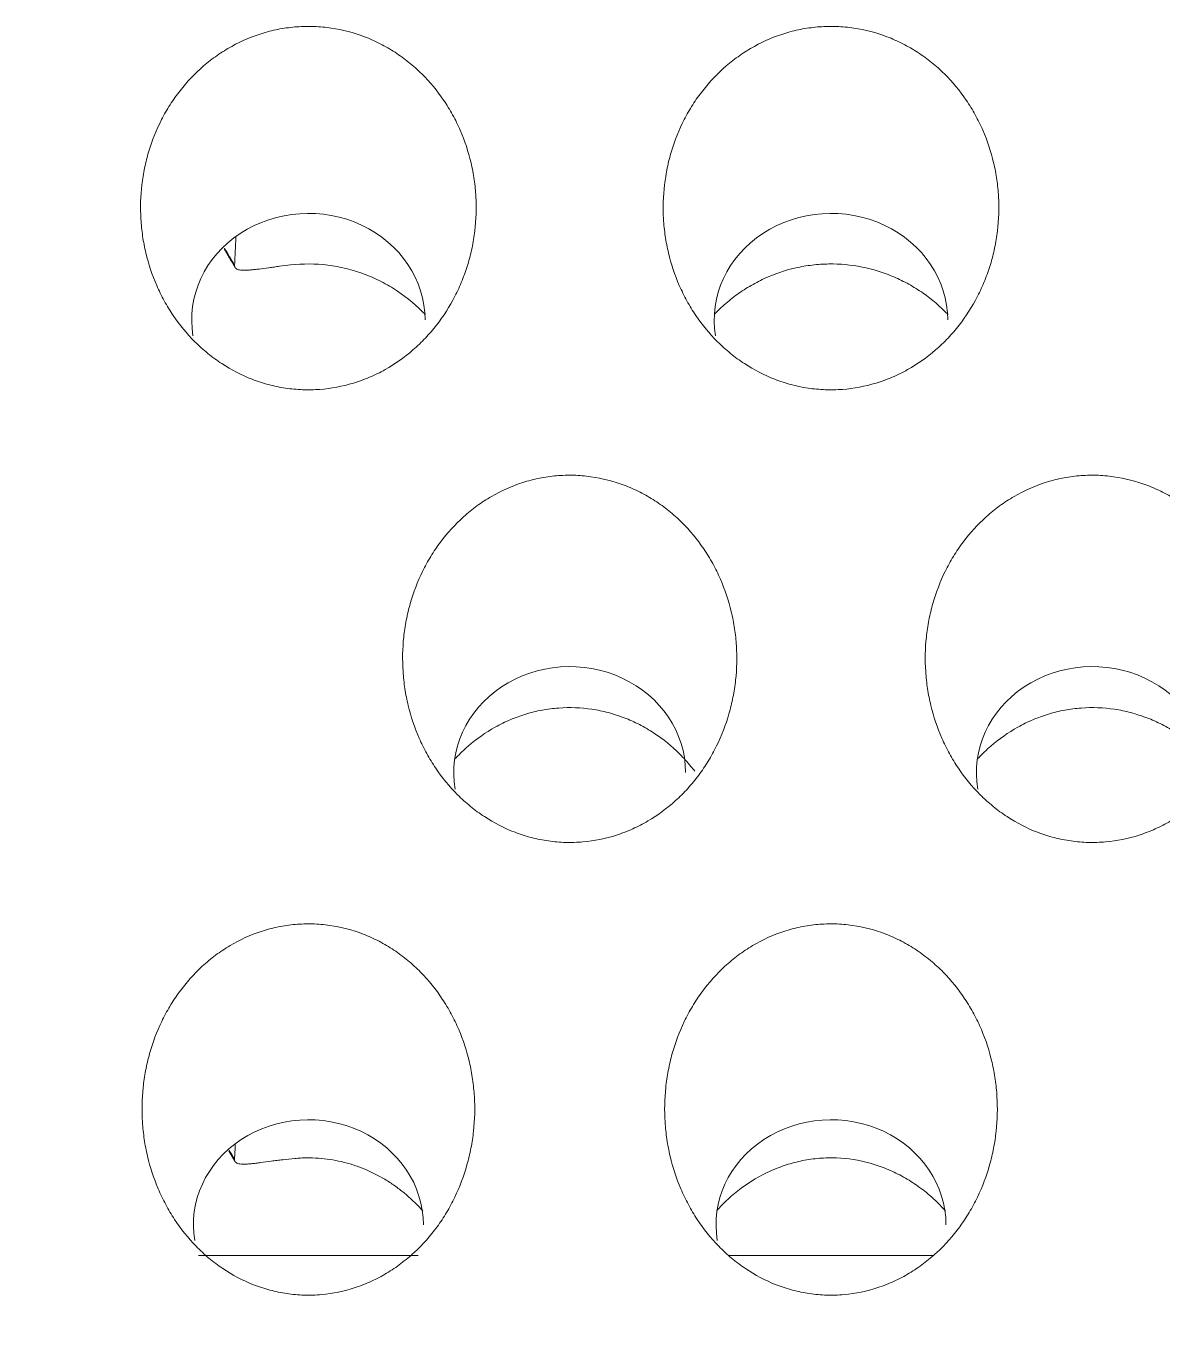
# Model space of a CAD drawing. Header units: inches. Extents: x 3778 to 56227, y -16914 to 35091.
# Drawn here: x 42134.21 to 42140.71, y -12677.05 to -12669.53 of the extents above; entities that cross this region are included whole.
import ezdxf

# ---------------------------------------------------------------- set-up
doc = ezdxf.new("R2010")
doc.units = ezdxf.units.IN
doc.header["$LTSCALE"] = 100
doc.header["$MEASUREMENT"] = 0
doc.layers.add('2-con', color=2, linetype='Continuous')
doc.layers.add('mark-B', color=2, linetype='Continuous', lineweight=20)

# ---------------------------------------------------------------- blocks, each defined once
blk = doc.blocks.new('무풍1WAY 대형')
at = {"layer": 'mark-B'}
for p, q in [((544.6562, -402.387), (545.8226, -402.387)), ((547.5989, -402.387), (548.856, -402.387))]:
    blk.add_line(p, q, dxfattribs=at)
for centre, major_axis, end_param in [((545.2399, -402.5625), (-0.6573, 0), 3.292682), ((548.2274, -402.5625), (-0.6573, 0), 3.292682), ((543.7461, -405.1498), (-0.6622, 0), 3.301521), ((546.7337, -405.1498), (-0.6622, 0), 3.301521), ((545.2399, -407.7372), (-0.6672, 0), 3.290718), ((548.2274, -407.7372), (-0.6672, 0), 3.290718)]:
    blk.add_ellipse(centre, major_axis=major_axis, ratio=0.913545, start_param=0, end_param=end_param, dxfattribs=at)
for points, knots in [([(539.5706, -381.7462), (539.9375, -381.7462), (540.3025, -381.7571), (541.0289, -381.7998), (541.7517, -381.8635), (542.8252, -382.0215), (543.8881, -382.2419), (544.5894, -382.4313), (545.1126, -382.5893), (545.2865, -382.6446), (545.5468, -382.7317), (545.6334, -382.7615), (545.8063, -382.8222), (546.2369, -382.9771), (546.6592, -383.147), (547.3246, -383.4373), (547.9797, -383.7463), (548.9319, -384.2643), (549.5469, -384.6455), (550.152, -385.0444), (550.4496, -385.2528), (550.8155, -385.5242), (550.8883, -385.5791), (551.0335, -385.6898), (551.1058, -385.7458), (551.3214, -385.9151), (551.4632, -386.0297), (551.8835, -386.3785), (552.4293, -386.8571), (552.9476, -387.3613), (553.7051, -388.1363), (554.1834, -388.6778), (554.8629, -389.5255), (555.083, -389.814), (555.3502, -390.182), (555.4032, -390.2559), (555.5086, -390.4046), (555.5608, -390.4792), (555.716, -390.7038), (555.8175, -390.8544), (556.3158, -391.6123), (556.6845, -392.2334), (557.3659, -393.5032), (557.6786, -394.1519), (558.1064, -395.1454), (558.2421, -395.4799), (558.4354, -395.9868), (558.4981, -396.1566), (558.62, -396.4979), (558.6793, -396.6695), (558.9669, -397.531), (559.1664, -398.225), (559.5075, -399.6221), (559.6491, -400.3251), (559.876, -401.74), (559.9613, -402.4518), (560.0756, -403.8843), (560.1046, -404.6049), (560.1046, -405.33)], [0, 0, 0, 0, 0.03125, 0.03125, 0.0625, 0.09375, 0.125, 0.15625, 0.15625, 0.171875, 0.171875, 0.179688, 0.179688, 0.1875, 0.21875, 0.21875, 0.25, 0.28125, 0.3125, 0.3125, 0.34375, 0.34375, 0.351563, 0.351563, 0.359375, 0.359375, 0.375, 0.375, 0.40625, 0.4375, 0.4375, 0.5, 0.5, 0.53125, 0.53125, 0.539062, 0.539062, 0.546875, 0.546875, 0.5625, 0.5625, 0.625, 0.625, 0.6875, 0.6875, 0.71875, 0.71875, 0.734375, 0.734375, 0.75, 0.75, 0.8125, 0.8125, 0.875, 0.875, 0.9375, 0.9375, 1, 1, 1, 1]), ([(559.8476, -405.3255), (559.8476, -405.3228), (559.8476, -405.3199), (559.8476, -405.3143), (559.8477, -405.3059), (559.8477, -405.2862), (559.8478, -405.2468), (559.8478, -405.1682), (559.8473, -405.011), (559.844, -404.6969), (559.828, -404.0701), (559.7985, -403.5353), (559.7186, -402.4687), (559.6375, -401.7619), (559.4197, -400.3565), (559.283, -399.658), (558.9521, -398.2697), (558.758, -397.5799), (558.4773, -396.7233), (558.4195, -396.5528), (558.3003, -396.2135), (558.1164, -395.707), (557.9171, -395.2079), (557.4979, -394.2199), (557.191, -393.5746), (556.5212, -392.3111), (556.1583, -391.693), (555.6673, -390.9385), (555.5672, -390.7886), (555.4143, -390.565), (555.3628, -390.4907), (555.2589, -390.3427), (554.9973, -389.9745), (554.7259, -389.6155), (554.0553, -388.7714), (553.5827, -388.2322), (552.8339, -387.4603), (552.3214, -386.958), (551.7812, -386.4813), (551.3653, -386.1338), (551.2248, -386.0196), (551.0113, -385.851), (550.9397, -385.7952), (550.796, -385.6848), (550.4352, -385.4116), (550.0667, -385.1522), (549.4672, -384.7548), (548.8579, -384.3751), (548.2286, -384.0311), (547.5892, -383.7051), (547.2644, -383.5513), (546.6045, -383.262), (546.2694, -383.1266), (545.8439, -382.9694), (545.7584, -382.9385), (545.5869, -382.878), (545.5009, -382.8484), (545.2427, -382.7616), (545.0701, -382.7065), (544.551, -382.5491), (544.2031, -382.4548), (543.5037, -382.2874), (542.8006, -382.141), (541.7353, -381.9837), (541.018, -381.9202), (540.4773, -381.8883), (540.2062, -381.8763), (539.8888, -381.8693), (539.7298, -381.8675), (539.6503, -381.8671), (539.6105, -381.867), (539.5906, -381.8669), (539.582, -381.8669), (539.5763, -381.8669), (539.5734, -381.8669), (539.5706, -381.8669)], [0, 0, 0, 0, 0.000244, 0.000244, 0.000488, 0.000977, 0.001953, 0.003906, 0.007812, 0.015625, 0.03125, 0.0625, 0.0625, 0.125, 0.125, 0.1875, 0.1875, 0.25, 0.25, 0.265625, 0.265625, 0.28125, 0.3125, 0.3125, 0.375, 0.375, 0.4375, 0.4375, 0.453125, 0.453125, 0.460937, 0.460937, 0.46875, 0.5, 0.5, 0.5625, 0.5625, 0.59375, 0.625, 0.625, 0.640625, 0.640625, 0.648437, 0.648437, 0.65625, 0.6875, 0.6875, 0.71875, 0.75, 0.75, 0.78125, 0.78125, 0.8125, 0.8125, 0.820312, 0.820312, 0.828125, 0.828125, 0.84375, 0.84375, 0.875, 0.875, 0.90625, 0.9375, 0.96875, 0.96875, 0.984375, 0.992188, 0.996094, 0.998047, 0.999023, 0.999512, 0.999756, 0.999756, 1, 1, 1, 1]), ([(539.5708, -390.0864), (539.5751, -390.0864), (539.5794, -390.0864), (539.5881, -390.0864), (539.601, -390.0864), (539.6313, -390.0865), (539.6918, -390.0868), (539.8127, -390.0881), (540.0542, -390.0928), (540.5362, -390.1111), (540.9473, -390.1422), (541.767, -390.2246), (542.31, -390.3067), (543.1193, -390.4703), (543.3882, -390.5316), (543.9243, -390.668), (544.1894, -390.7427), (544.7139, -390.9045), (544.9733, -390.9918), (545.4866, -391.1783), (545.7406, -391.2776), (546.4941, -391.5936), (546.9855, -391.8284), (547.7056, -392.218), (548.0614, -392.4222), (548.4691, -392.6768), (548.6421, -392.7895), (548.7572, -392.8654), (548.8145, -392.9038), (549.1, -393.0974), (549.547, -393.4172), (550.1894, -393.9258), (550.8042, -394.4627), (551.1956, -394.8395), (551.7689, -395.419), (552.1325, -395.8245), (552.5633, -396.3557), (552.6907, -396.5168), (552.8154, -396.6808), (552.8979, -396.7907), (552.9389, -396.8461), (553.1421, -397.1238), (553.4547, -397.5742), (553.8871, -398.2677), (554.1518, -398.7416), (554.5314, -399.4609), (554.7612, -399.9519), (555.1735, -400.9569), (555.3559, -401.471), (555.5926, -402.2601), (555.6649, -402.5242), (555.7964, -403.0542), (555.8556, -403.3201), (556.0142, -404.1206), (556.0941, -404.658), (556.202, -405.7402), (556.23, -406.2849), (556.2318, -406.8335)], [0, 0, 0, 0, 0.000488, 0.000488, 0.000977, 0.001953, 0.003906, 0.007813, 0.015625, 0.03125, 0.0625, 0.0625, 0.125, 0.125, 0.15625, 0.15625, 0.1875, 0.1875, 0.21875, 0.21875, 0.25, 0.25, 0.3125, 0.3125, 0.34375, 0.359375, 0.367188, 0.367188, 0.375, 0.375, 0.40625, 0.4375, 0.46875, 0.5, 0.5, 0.5625, 0.5625, 0.578125, 0.585938, 0.585938, 0.59375, 0.59375, 0.625, 0.65625, 0.6875, 0.6875, 0.75, 0.75, 0.8125, 0.8125, 0.84375, 0.84375, 0.875, 0.875, 0.9375, 0.9375, 1, 1, 1, 1]), ([(555.4889, -406.5155), (555.4777, -405.9975), (555.4419, -405.4832), (555.3217, -404.462), (555.2373, -403.955), (555.0746, -403.1999), (555.0144, -402.9492), (554.9149, -402.5744), (554.8803, -402.4497), (554.826, -402.263), (554.8075, -402.2009), (554.7697, -402.0766), (554.7505, -402.0146), (554.5741, -401.4583), (554.3945, -400.9751), (553.9914, -400.0307), (553.768, -399.5693), (553.2782, -398.6681), (553.0118, -398.2283), (552.6507, -397.6924), (552.5403, -397.5327), (552.4266, -397.3746), (552.3501, -397.2695), (552.3115, -397.2172), (552.1169, -396.9567), (551.9568, -396.7529), (551.4631, -396.1554), (551.1163, -395.7752), (550.5704, -395.2318), (550.1979, -394.8785), (549.6136, -394.3749), (549.207, -394.0569), (548.7918, -393.7478), (548.5797, -393.5978), (547.4973, -392.8714), (546.5885, -392.3854), (545.4012, -391.8912), (545.1612, -391.7981), (544.6761, -391.623), (544.431, -391.5412), (544.0594, -391.4272), (543.9349, -391.3907), (543.6844, -391.3206), (543.5585, -391.2871), (543.1789, -391.191), (542.925, -391.1335), (542.161, -390.9798), (541.1359, -390.8255), (540.0978, -390.7728), (539.5755, -390.7722)], [0, 0, 0, 0, 0.0625, 0.0625, 0.125, 0.125, 0.15625, 0.15625, 0.171875, 0.171875, 0.179688, 0.179688, 0.1875, 0.1875, 0.25, 0.25, 0.3125, 0.3125, 0.375, 0.375, 0.390625, 0.398438, 0.398438, 0.40625, 0.40625, 0.4375, 0.4375, 0.5, 0.5, 0.53125, 0.5625, 0.59375, 0.59375, 0.625, 0.625, 0.75, 0.75, 0.78125, 0.78125, 0.8125, 0.8125, 0.828125, 0.828125, 0.84375, 0.84375, 0.875, 0.875, 0.9375, 1, 1, 1, 1]), ([(551.5848, -406.9454), (551.587, -406.6182), (551.5758, -406.2927), (551.5283, -405.6447), (551.4554, -404.9999), (551.3333, -404.3609), (551.2415, -403.9635), (551.2223, -403.8841), (551.1825, -403.7256), (551.1619, -403.6466), (551.0977, -403.4104), (551.052, -403.2539), (550.9062, -402.7875), (550.7972, -402.4805), (550.6462, -402.1019), (550.6152, -402.0264), (550.5518, -401.8759), (550.5194, -401.801), (550.42, -401.5774), (550.351, -401.43), (550.1357, -400.9923), (549.981, -400.7068), (549.649, -400.1487), (549.4716, -399.876), (549.2822, -399.6102)], [0, 0, 0, 0, 0.125, 0.125, 0.25, 0.375, 0.375, 0.40625, 0.40625, 0.4375, 0.4375, 0.5, 0.5, 0.625, 0.625, 0.65625, 0.65625, 0.6875, 0.6875, 0.75, 0.75, 0.875, 0.875, 1, 1, 1, 1]), ([(545.8818, -402.44), (545.9282, -402.4876), (545.9691, -402.5389), (546.0231, -402.6209), (546.0398, -402.6491), (546.0631, -402.6926), (546.0706, -402.7073), (546.0849, -402.7371), (546.0917, -402.7523), (546.1241, -402.8284), (546.1445, -402.8909), (546.167, -402.9868), (546.1732, -403.0191), (546.1804, -403.0681), (546.1825, -403.0846), (546.186, -403.1175), (546.1874, -403.134), (546.1926, -403.2162), (546.1912, -403.2817), (546.1811, -403.3796), (546.1764, -403.4121), (546.1671, -403.4608), (546.1637, -403.4771), (546.1561, -403.5094), (546.152, -403.5254), (546.1298, -403.6046), (546.1068, -403.6659), (546.0643, -403.7544), (546.0488, -403.7834), (546.0234, -403.8259), (546.0145, -403.84), (545.9962, -403.8677), (545.9867, -403.8812), (545.938, -403.9477), (545.8945, -403.9965), (545.8222, -404.0631), (545.797, -404.0841), (545.7571, -404.1139), (545.7435, -404.1235), (545.7159, -404.1419), (545.7019, -404.1507), (545.6312, -404.1926), (545.5716, -404.2199), (545.4934, -404.2455), (545.4775, -404.2502), (545.4454, -404.2587), (545.4292, -404.2626), (545.3805, -404.2726), (545.3153, -404.2821), (545.2497, -404.2841), (545.2003, -404.2828), (545.1838, -404.2818), (545.1507, -404.279), (545.1341, -404.2771), (545.052, -404.2653), (544.9884, -404.2485), (544.9114, -404.2187), (544.8962, -404.2123), (544.8659, -404.1986), (544.8509, -404.1913), (544.8068, -404.1684), (544.75, -404.1348), (544.6972, -404.0954), (544.6591, -404.0639), (544.6466, -404.053), (544.6221, -404.0305), (544.6101, -404.0189), (544.552, -403.9599), (544.5107, -403.9087), (544.4652, -403.8399), (544.4564, -403.826), (544.4394, -403.7975), (544.4312, -403.783), (544.4077, -403.7392), (544.3934, -403.7094), (544.3548, -403.6186), (544.3345, -403.556), (544.3157, -403.4754), (544.3123, -403.4591), (544.3062, -403.4265), (544.298, -403.3776), (544.2931, -403.3285), (544.2872, -403.2303), (544.2887, -403.1646), (544.2975, -403.0822), (544.2997, -403.0657), (544.3046, -403.0329), (544.3129, -402.9842), (544.3243, -402.9363), (544.351, -402.8418), (544.3741, -402.7803), (544.41, -402.7057), (544.4176, -402.6908), (544.4333, -402.6617), (544.4577, -402.6186), (544.4848, -402.5776), (544.5426, -402.4984), (544.586, -402.4492), (544.6469, -402.3928), (544.6594, -402.3818), (544.6848, -402.3606), (544.7236, -402.3298), (544.7916, -402.2841), (544.8495, -402.2534), (544.8944, -402.2328), (544.9096, -402.2263), (544.9404, -402.2141), (544.9562, -402.2085), (545.035, -402.1824), (545.0993, -402.1691), (545.1813, -402.1618), (545.1978, -402.1608), (545.2309, -402.1598), (545.2475, -402.1598), (545.2975, -402.1613), (545.3634, -402.1671), (545.4279, -402.1804), (545.4757, -402.1932), (545.4915, -402.1979), (545.523, -402.2082), (545.5387, -402.2139), (545.6161, -402.2444), (545.6743, -402.2753), (545.7428, -402.3214), (545.7563, -402.331), (545.7828, -402.351), (545.7959, -402.3614), (545.8214, -402.3827), (545.8339, -402.3938), (545.8583, -402.4164), (545.8702, -402.428), (545.8818, -402.44)], [0, 0, 0, 0, 0.03125, 0.03125, 0.046875, 0.046875, 0.054688, 0.054688, 0.0625, 0.0625, 0.09375, 0.09375, 0.109375, 0.109375, 0.117188, 0.117188, 0.125, 0.125, 0.15625, 0.15625, 0.171875, 0.171875, 0.179688, 0.179688, 0.1875, 0.1875, 0.21875, 0.21875, 0.234375, 0.234375, 0.242188, 0.242188, 0.25, 0.25, 0.28125, 0.28125, 0.296875, 0.296875, 0.304688, 0.304688, 0.3125, 0.3125, 0.34375, 0.34375, 0.351563, 0.351563, 0.359375, 0.359375, 0.375, 0.390625, 0.390625, 0.398438, 0.398438, 0.40625, 0.40625, 0.4375, 0.4375, 0.445313, 0.445313, 0.453125, 0.453125, 0.46875, 0.484375, 0.484375, 0.492188, 0.492188, 0.5, 0.5, 0.53125, 0.53125, 0.539063, 0.539063, 0.546875, 0.546875, 0.5625, 0.5625, 0.59375, 0.59375, 0.601563, 0.601563, 0.609375, 0.625, 0.625, 0.65625, 0.65625, 0.664063, 0.664063, 0.671875, 0.6875, 0.6875, 0.71875, 0.71875, 0.726562, 0.726562, 0.734375, 0.75, 0.75, 0.78125, 0.78125, 0.789062, 0.789062, 0.796875, 0.8125, 0.828125, 0.828125, 0.835937, 0.835937, 0.84375, 0.84375, 0.875, 0.875, 0.882812, 0.882812, 0.890625, 0.890625, 0.90625, 0.921875, 0.921875, 0.929687, 0.929687, 0.9375, 0.9375, 0.96875, 0.96875, 0.976562, 0.976562, 0.984375, 0.984375, 0.992187, 0.992187, 1, 1, 1, 1]), ([(548.8693, -402.44), (548.9157, -402.4876), (548.9566, -402.5389), (549.0106, -402.6209), (549.0274, -402.6491), (549.0506, -402.6926), (549.0581, -402.7073), (549.0724, -402.7371), (549.0793, -402.7523), (549.1117, -402.8284), (549.132, -402.8909), (549.1545, -402.9868), (549.1607, -403.0191), (549.168, -403.0681), (549.1701, -403.0846), (549.1735, -403.1175), (549.1749, -403.134), (549.1801, -403.2162), (549.1788, -403.2817), (549.1686, -403.3796), (549.1639, -403.4121), (549.1547, -403.4608), (549.1512, -403.4771), (549.1437, -403.5094), (549.1396, -403.5254), (549.1173, -403.6046), (549.0944, -403.6659), (549.0518, -403.7544), (549.0363, -403.7834), (549.0109, -403.8259), (549.0021, -403.84), (548.9837, -403.8677), (548.9743, -403.8812), (548.9256, -403.9477), (548.8821, -403.9965), (548.8098, -404.0631), (548.7845, -404.0841), (548.7447, -404.1139), (548.731, -404.1235), (548.7035, -404.1419), (548.6895, -404.1507), (548.6187, -404.1926), (548.5592, -404.2199), (548.4809, -404.2455), (548.4651, -404.2502), (548.433, -404.2587), (548.4167, -404.2626), (548.368, -404.2726), (548.3029, -404.2821), (548.2372, -404.2841), (548.1878, -404.2828), (548.1713, -404.2818), (548.1383, -404.279), (548.1217, -404.2771), (548.0395, -404.2653), (547.9759, -404.2485), (547.899, -404.2187), (547.8837, -404.2123), (547.8535, -404.1986), (547.8384, -404.1913), (547.7943, -404.1684), (547.7376, -404.1348), (547.6848, -404.0954), (547.6466, -404.0639), (547.6341, -404.053), (547.6097, -404.0305), (547.5977, -404.0189), (547.5395, -403.9599), (547.4983, -403.9087), (547.4528, -403.8399), (547.444, -403.826), (547.427, -403.7975), (547.4188, -403.783), (547.3952, -403.7392), (547.381, -403.7094), (547.3423, -403.6186), (547.322, -403.556), (547.3033, -403.4754), (547.2998, -403.4591), (547.2937, -403.4265), (547.2856, -403.3776), (547.2806, -403.3285), (547.2747, -403.2303), (547.2762, -403.1646), (547.2851, -403.0822), (547.2872, -403.0657), (547.2921, -403.0329), (547.3005, -402.9842), (547.3119, -402.9363), (547.3386, -402.8418), (547.3616, -402.7803), (547.3976, -402.7057), (547.4051, -402.6908), (547.4208, -402.6617), (547.4452, -402.6186), (547.4723, -402.5776), (547.5302, -402.4984), (547.5736, -402.4492), (547.6344, -402.3928), (547.647, -402.3818), (547.6724, -402.3606), (547.7112, -402.3298), (547.7791, -402.2841), (547.8371, -402.2534), (547.8819, -402.2328), (547.8971, -402.2263), (547.928, -402.2141), (547.9437, -402.2085), (548.0226, -402.1824), (548.0869, -402.1691), (548.1688, -402.1618), (548.1853, -402.1608), (548.2184, -402.1598), (548.2351, -402.1598), (548.2851, -402.1613), (548.351, -402.1671), (548.4154, -402.1804), (548.4632, -402.1932), (548.4791, -402.1979), (548.5106, -402.2082), (548.5263, -402.2139), (548.6037, -402.2444), (548.6619, -402.2753), (548.7304, -402.3214), (548.7439, -402.331), (548.7704, -402.351), (548.7834, -402.3614), (548.809, -402.3827), (548.8214, -402.3938), (548.8458, -402.4164), (548.8577, -402.428), (548.8693, -402.44)], [0, 0, 0, 0, 0.03125, 0.03125, 0.046875, 0.046875, 0.054687, 0.054687, 0.0625, 0.0625, 0.09375, 0.09375, 0.109375, 0.109375, 0.117187, 0.117187, 0.125, 0.125, 0.15625, 0.15625, 0.171875, 0.171875, 0.179687, 0.179687, 0.1875, 0.1875, 0.21875, 0.21875, 0.234375, 0.234375, 0.242187, 0.242187, 0.25, 0.25, 0.28125, 0.28125, 0.296875, 0.296875, 0.304687, 0.304687, 0.3125, 0.3125, 0.34375, 0.34375, 0.351562, 0.351562, 0.359375, 0.359375, 0.375, 0.390625, 0.390625, 0.398437, 0.398437, 0.40625, 0.40625, 0.4375, 0.4375, 0.445312, 0.445312, 0.453125, 0.453125, 0.46875, 0.484375, 0.484375, 0.492187, 0.492187, 0.5, 0.5, 0.53125, 0.53125, 0.539062, 0.539062, 0.546875, 0.546875, 0.5625, 0.5625, 0.59375, 0.59375, 0.601562, 0.601562, 0.609375, 0.625, 0.625, 0.65625, 0.65625, 0.664062, 0.664062, 0.671875, 0.6875, 0.6875, 0.71875, 0.71875, 0.726562, 0.726562, 0.734375, 0.75, 0.75, 0.78125, 0.78125, 0.789062, 0.789062, 0.796875, 0.8125, 0.828125, 0.828125, 0.835937, 0.835937, 0.84375, 0.84375, 0.875, 0.875, 0.882812, 0.882812, 0.890625, 0.890625, 0.90625, 0.921875, 0.921875, 0.929687, 0.929687, 0.9375, 0.9375, 0.96875, 0.96875, 0.976563, 0.976563, 0.984375, 0.984375, 0.992188, 0.992188, 1, 1, 1, 1]), ([(545.8924, -402.6437), (545.883, -402.6542), (545.8733, -402.6646), (545.8519, -402.6864), (545.8402, -402.6978), (545.8043, -402.731), (545.7795, -402.7517), (545.7021, -402.8096), (545.6468, -402.8426), (545.5726, -402.8763), (545.5574, -402.8827), (545.527, -402.8945), (545.5116, -402.8999), (545.4653, -402.9148), (545.4028, -402.9311), (545.3388, -402.9401), (545.2901, -402.944), (545.2738, -402.9448), (545.241, -402.9455), (545.2247, -402.9454), (545.1434, -402.9423), (545.0795, -402.9323), (545.0009, -402.9104), (544.9853, -402.9056), (544.9543, -402.895), (544.939, -402.8893), (544.8939, -402.8709), (544.8353, -402.8432), (544.78, -402.8091), (544.7397, -402.7812), (544.7265, -402.7715), (544.7007, -402.7515), (544.6881, -402.7412), (544.644, -402.7031), (544.6142, -402.6738), (544.5863, -402.6425)], [0, 0, 0, 0, 0.028628, 0.028628, 0.061461, 0.061461, 0.127125, 0.127125, 0.258453, 0.258453, 0.291285, 0.291285, 0.324118, 0.324118, 0.389782, 0.455446, 0.455446, 0.488278, 0.488278, 0.52111, 0.52111, 0.652439, 0.652439, 0.685271, 0.685271, 0.718103, 0.718103, 0.783767, 0.849432, 0.849432, 0.882264, 0.882264, 0.915096, 0.915096, 1, 1, 1, 1]), ([(548.3052, -402.9417), (548.294, -402.9428), (548.2828, -402.9436), (548.2603, -402.9448), (548.249, -402.9452), (548.2152, -402.9456), (548.1928, -402.9449), (548.1259, -402.9403), (548.0818, -402.9337), (548.0165, -402.9184), (547.9948, -402.9124), (547.9518, -402.8987), (547.9306, -402.891), (547.8684, -402.8656), (547.8286, -402.8455), (547.7711, -402.811), (547.7523, -402.7987), (547.7155, -402.7727), (547.6975, -402.759), (547.6456, -402.7163), (547.6132, -402.6855), (547.58, -402.6493), (547.5769, -402.6459), (547.5739, -402.6425)], [0, 0, 0, 0, 0.04097, 0.04097, 0.08194, 0.08194, 0.16388, 0.16388, 0.327761, 0.327761, 0.409701, 0.409701, 0.491641, 0.491641, 0.655521, 0.655521, 0.737461, 0.737461, 0.819401, 0.819401, 0.983282, 0.983282, 1, 1, 1, 1]), ([(548.6495, -402.9376), (548.6498, -402.9308), (548.6479, -402.9254), (548.642, -402.9189), (548.6395, -402.9171), (548.6333, -402.914), (548.6297, -402.9127), (548.6174, -402.9098), (548.6072, -402.909), (548.5887, -402.9092), (548.582, -402.9095), (548.5678, -402.9104), (548.5528, -402.9117), (548.5361, -402.9136), (548.5186, -402.9158), (548.5093, -402.917), (548.4809, -402.9207), (548.4608, -402.9235), (548.429, -402.9277), (548.418, -402.9291), (548.396, -402.9318), (548.3849, -402.9332), (548.3512, -402.9371), (548.3284, -402.9395), (548.3052, -402.9417)], [0, 0, 0, 0, 0.125, 0.125, 0.1875, 0.1875, 0.25, 0.25, 0.375, 0.375, 0.4375, 0.4375, 0.5, 0.5625, 0.5625, 0.625, 0.625, 0.75, 0.75, 0.8125, 0.8125, 0.875, 0.875, 1, 1, 1, 1]), ([(544.3873, -405.0223), (544.4342, -405.0691), (544.4755, -405.1198), (544.5302, -405.2008), (544.5472, -405.2287), (544.5709, -405.2717), (544.5785, -405.2863), (544.593, -405.3159), (544.6, -405.3309), (544.633, -405.4066), (544.6537, -405.4687), (544.6768, -405.5641), (544.6831, -405.5962), (544.693, -405.6613), (544.6966, -405.6943), (544.703, -405.7927), (544.7017, -405.858), (544.6914, -405.9555), (544.6866, -405.9879), (544.6772, -406.0365), (544.6737, -406.0527), (544.6661, -406.0848), (544.6619, -406.1007), (544.6394, -406.1795), (544.616, -406.2404), (544.5729, -406.3284), (544.5572, -406.3571), (544.5314, -406.3994), (544.5224, -406.4133), (544.5039, -406.4406), (544.4944, -406.454), (544.4452, -406.5196), (544.4014, -406.5678), (544.3285, -406.6334), (544.3031, -406.6542), (544.2495, -406.6933), (544.2219, -406.7113), (544.137, -406.7605), (544.0775, -406.7871), (543.9835, -406.8173), (543.9512, -406.8257), (543.8867, -406.8386), (543.8219, -406.8479), (543.7565, -406.85), (543.7072, -406.8487), (543.6907, -406.8478), (543.6577, -406.8451), (543.6412, -406.8432), (543.5596, -406.8318), (543.4962, -406.8155), (543.4193, -406.7865), (543.404, -406.7803), (543.3737, -406.7669), (543.3587, -406.7598), (543.3146, -406.7374), (543.2577, -406.7046), (543.2047, -406.6661), (543.1663, -406.6351), (543.1537, -406.6244), (543.1291, -406.6023), (543.117, -406.591), (543.0584, -406.5329), (543.0167, -406.4824), (542.9706, -406.4145), (542.9617, -406.4007), (542.9444, -406.3725), (542.9361, -406.3582), (542.9122, -406.3147), (542.8977, -406.2852), (542.8584, -406.1951), (542.8377, -406.133), (542.8185, -406.0528), (542.815, -406.0366), (542.8087, -406.0041), (542.8004, -405.9554), (542.7953, -405.9066), (542.7892, -405.8087), (542.7907, -405.7432), (542.7996, -405.661), (542.8017, -405.6446), (542.8067, -405.612), (542.8152, -405.5635), (542.8267, -405.5158), (542.8538, -405.4217), (542.8772, -405.3606), (542.9137, -405.2864), (542.9214, -405.2717), (542.9372, -405.2428), (542.9619, -405.2002), (543.0076, -405.1326), (543.049, -405.0822), (543.0929, -405.0337), (543.1162, -405.0103), (543.1899, -404.9436), (543.2426, -404.9048), (543.327, -404.8554), (543.3561, -404.8403), (543.401, -404.8201), (543.4163, -404.8137), (543.4472, -404.8018), (543.4629, -404.7963), (543.5412, -404.771), (543.6053, -404.7579), (543.687, -404.7508), (543.7035, -404.7498), (543.7365, -404.7488), (543.7532, -404.7488), (543.8028, -404.7501), (543.8682, -404.7557), (543.9325, -404.7686), (543.9802, -404.781), (543.996, -404.7855), (544.0275, -404.7956), (544.0432, -404.8012), (544.1204, -404.8307), (544.1787, -404.8608), (544.2475, -404.9059), (544.261, -404.9154), (544.2877, -404.9349), (544.3008, -404.9451), (544.3393, -404.9765), (544.3639, -404.9988), (544.3873, -405.0223)], [0, 0, 0, 0, 0.03125, 0.03125, 0.046875, 0.046875, 0.054687, 0.054687, 0.0625, 0.0625, 0.09375, 0.09375, 0.109375, 0.109375, 0.125, 0.125, 0.15625, 0.15625, 0.171875, 0.171875, 0.179687, 0.179687, 0.1875, 0.1875, 0.21875, 0.21875, 0.234375, 0.234375, 0.242187, 0.242187, 0.25, 0.25, 0.28125, 0.28125, 0.296875, 0.296875, 0.3125, 0.3125, 0.34375, 0.34375, 0.359375, 0.359375, 0.375, 0.390625, 0.390625, 0.398437, 0.398437, 0.40625, 0.40625, 0.4375, 0.4375, 0.445312, 0.445312, 0.453125, 0.453125, 0.46875, 0.484375, 0.484375, 0.492187, 0.492187, 0.5, 0.5, 0.53125, 0.53125, 0.539062, 0.539062, 0.546875, 0.546875, 0.5625, 0.5625, 0.59375, 0.59375, 0.601562, 0.601562, 0.609375, 0.625, 0.625, 0.65625, 0.65625, 0.664062, 0.664062, 0.671875, 0.6875, 0.6875, 0.71875, 0.71875, 0.726562, 0.726562, 0.734375, 0.75, 0.765625, 0.765625, 0.78125, 0.78125, 0.8125, 0.8125, 0.828125, 0.828125, 0.835937, 0.835937, 0.84375, 0.84375, 0.875, 0.875, 0.882812, 0.882812, 0.890625, 0.890625, 0.90625, 0.921875, 0.921875, 0.929687, 0.929687, 0.9375, 0.9375, 0.96875, 0.96875, 0.976563, 0.976563, 0.984375, 0.984375, 1, 1, 1, 1]), ([(547.3749, -405.0223), (547.4217, -405.0691), (547.4631, -405.1198), (547.5178, -405.2008), (547.5348, -405.2287), (547.5584, -405.2717), (547.566, -405.2863), (547.5805, -405.3159), (547.5875, -405.3309), (547.6206, -405.4066), (547.6413, -405.4687), (547.6643, -405.5641), (547.6707, -405.5962), (547.6806, -405.6613), (547.6841, -405.6943), (547.6906, -405.7927), (547.6892, -405.858), (547.679, -405.9555), (547.6742, -405.9879), (547.6648, -406.0365), (547.6613, -406.0527), (547.6536, -406.0848), (547.6495, -406.1007), (547.6269, -406.1795), (547.6036, -406.2404), (547.5604, -406.3284), (547.5447, -406.3571), (547.5189, -406.3994), (547.51, -406.4133), (547.4915, -406.4406), (547.4819, -406.454), (547.4328, -406.5196), (547.389, -406.5678), (547.3161, -406.6334), (547.2906, -406.6542), (547.2371, -406.6933), (547.2095, -406.7113), (547.1246, -406.7605), (547.065, -406.7871), (546.971, -406.8173), (546.9388, -406.8257), (546.8742, -406.8386), (546.8094, -406.8479), (546.744, -406.85), (546.6948, -406.8487), (546.6783, -406.8478), (546.6453, -406.8451), (546.6288, -406.8432), (546.5471, -406.8318), (546.4837, -406.8155), (546.4068, -406.7865), (546.3915, -406.7803), (546.3612, -406.7669), (546.3462, -406.7598), (546.3021, -406.7374), (546.2453, -406.7046), (546.1922, -406.6661), (546.1538, -406.6351), (546.1413, -406.6244), (546.1166, -406.6023), (546.1046, -406.591), (546.046, -406.5329), (546.0042, -406.4824), (545.9581, -406.4145), (545.9492, -406.4007), (545.932, -406.3725), (545.9237, -406.3582), (545.8998, -406.3147), (545.8853, -406.2852), (545.8459, -406.1951), (545.8252, -406.133), (545.806, -406.0528), (545.8025, -406.0366), (545.7963, -406.0041), (545.7879, -405.9554), (545.7828, -405.9066), (545.7767, -405.8087), (545.7782, -405.7432), (545.7871, -405.661), (545.7893, -405.6446), (545.7943, -405.612), (545.8027, -405.5635), (545.8143, -405.5158), (545.8414, -405.4217), (545.8648, -405.3606), (545.9013, -405.2864), (545.9089, -405.2717), (545.9248, -405.2428), (545.9494, -405.2002), (545.9951, -405.1326), (546.0365, -405.0822), (546.0805, -405.0337), (546.1037, -405.0103), (546.1775, -404.9436), (546.2302, -404.9048), (546.3146, -404.8554), (546.3436, -404.8403), (546.3886, -404.8201), (546.4038, -404.8137), (546.4348, -404.8018), (546.4504, -404.7963), (546.5288, -404.771), (546.5928, -404.7579), (546.6746, -404.7508), (546.691, -404.7498), (546.724, -404.7488), (546.7407, -404.7488), (546.7903, -404.7501), (546.8558, -404.7557), (546.92, -404.7686), (546.9677, -404.781), (546.9836, -404.7855), (547.0151, -404.7956), (547.0308, -404.8012), (547.108, -404.8307), (547.1663, -404.8608), (547.235, -404.9059), (547.2485, -404.9154), (547.2752, -404.9349), (547.2884, -404.9451), (547.3269, -404.9765), (547.3514, -404.9988), (547.3749, -405.0223)], [0, 0, 0, 0, 0.03125, 0.03125, 0.046875, 0.046875, 0.054688, 0.054688, 0.0625, 0.0625, 0.09375, 0.09375, 0.109375, 0.109375, 0.125, 0.125, 0.15625, 0.15625, 0.171875, 0.171875, 0.179688, 0.179688, 0.1875, 0.1875, 0.21875, 0.21875, 0.234375, 0.234375, 0.242188, 0.242188, 0.25, 0.25, 0.28125, 0.28125, 0.296875, 0.296875, 0.3125, 0.3125, 0.34375, 0.34375, 0.359375, 0.359375, 0.375, 0.390625, 0.390625, 0.398438, 0.398438, 0.40625, 0.40625, 0.4375, 0.4375, 0.445313, 0.445313, 0.453125, 0.453125, 0.46875, 0.484375, 0.484375, 0.492188, 0.492188, 0.5, 0.5, 0.53125, 0.53125, 0.539063, 0.539063, 0.546875, 0.546875, 0.5625, 0.5625, 0.59375, 0.59375, 0.601563, 0.601563, 0.609375, 0.625, 0.625, 0.65625, 0.65625, 0.664063, 0.664063, 0.671875, 0.6875, 0.6875, 0.71875, 0.71875, 0.726563, 0.726563, 0.734375, 0.75, 0.765625, 0.765625, 0.78125, 0.78125, 0.8125, 0.8125, 0.828125, 0.828125, 0.835938, 0.835938, 0.84375, 0.84375, 0.875, 0.875, 0.882813, 0.882813, 0.890625, 0.890625, 0.90625, 0.921875, 0.921875, 0.929688, 0.929688, 0.9375, 0.9375, 0.96875, 0.96875, 0.976563, 0.976563, 0.984375, 0.984375, 1, 1, 1, 1]), ([(544.4018, -405.2267), (544.3997, -405.229), (544.3975, -405.2314), (544.3735, -405.2568), (544.3507, -405.2788), (544.2792, -405.3409), (544.2276, -405.3774), (544.1576, -405.4165), (544.1434, -405.4239), (544.1147, -405.438), (544.0713, -405.4578), (543.997, -405.4847), (543.9354, -405.4998), (543.8884, -405.5086), (543.8725, -405.5111), (543.8407, -405.5152), (543.8248, -405.5168), (543.7454, -405.5226), (543.6822, -405.5202), (543.5876, -405.5061), (543.556, -405.4996), (543.4943, -405.4833), (543.4339, -405.4637), (543.376, -405.4377), (543.3194, -405.4086), (543.2915, -405.3924), (543.2115, -405.3398), (543.1624, -405.2997), (543.1061, -405.2435), (543.0951, -405.2319), (543.0736, -405.2082), (543.0631, -405.1961), (543.0456, -405.1748), (543.0385, -405.1658), (543.0315, -405.1566)], [0, 0, 0, 0, 0.006076, 0.006076, 0.066825, 0.066825, 0.188325, 0.188325, 0.218699, 0.218699, 0.249074, 0.309824, 0.370574, 0.370574, 0.400948, 0.400948, 0.431323, 0.431323, 0.552823, 0.552823, 0.613572, 0.613572, 0.674322, 0.735072, 0.735072, 0.795821, 0.795821, 0.917321, 0.917321, 0.947695, 0.947695, 0.97807, 0.97807, 1, 1, 1, 1]), ([(547.3894, -405.2267), (547.3872, -405.229), (547.385, -405.2314), (547.3611, -405.2568), (547.3382, -405.2788), (547.2668, -405.3409), (547.2151, -405.3774), (547.1451, -405.4165), (547.1309, -405.4239), (547.1023, -405.438), (547.0589, -405.4578), (546.9846, -405.4847), (546.923, -405.4998), (546.8759, -405.5086), (546.8601, -405.5111), (546.8283, -405.5152), (546.8124, -405.5168), (546.733, -405.5226), (546.6697, -405.5202), (546.5752, -405.5061), (546.5435, -405.4996), (546.4819, -405.4833), (546.4215, -405.4637), (546.3636, -405.4377), (546.3069, -405.4086), (546.2791, -405.3924), (546.199, -405.3398), (546.1499, -405.2997), (546.0936, -405.2435), (546.0826, -405.2319), (546.0611, -405.2082), (546.0506, -405.1961), (546.0332, -405.1748), (546.0261, -405.1658), (546.0191, -405.1566)], [0, 0, 0, 0, 0.006076, 0.006076, 0.066825, 0.066825, 0.188325, 0.188325, 0.218699, 0.218699, 0.249074, 0.309824, 0.370574, 0.370574, 0.400948, 0.400948, 0.431323, 0.431323, 0.552823, 0.552823, 0.613572, 0.613572, 0.674322, 0.735072, 0.735072, 0.795821, 0.795821, 0.917321, 0.917321, 0.947695, 0.947695, 0.97807, 0.97807, 1, 1, 1, 1]), ([(545.8883, -407.6125), (545.935, -407.6592), (545.9763, -407.7096), (546.0309, -407.7902), (546.0479, -407.818), (546.0714, -407.8608), (546.079, -407.8753), (546.0934, -407.9048), (546.1004, -407.9197), (546.1333, -407.9952), (546.1538, -408.0572), (546.1764, -408.1523), (546.1826, -408.1844), (546.1921, -408.2493), (546.1954, -408.2822), (546.2011, -408.3803), (546.1992, -408.4454), (546.1879, -408.5424), (546.1828, -408.5747), (546.1728, -408.6229), (546.1691, -408.639), (546.161, -408.6709), (546.1566, -408.6867), (546.133, -408.7649), (546.1087, -408.8252), (546.0642, -408.9121), (546.0479, -408.9405), (546.0214, -408.9821), (546.0122, -408.9958), (545.9932, -409.0226), (545.9835, -409.0358), (545.9333, -409.1), (545.8886, -409.1472), (545.8268, -409.2004), (545.8141, -409.2108), (545.7882, -409.231), (545.7749, -409.2408), (545.7344, -409.2691), (545.7066, -409.2864), (545.6211, -409.3337), (545.5612, -409.3591), (545.4825, -409.3828), (545.4665, -409.3872), (545.4345, -409.3949), (545.4184, -409.3984), (545.3702, -409.4073), (545.3055, -409.4156), (545.2402, -409.4169), (545.1747, -409.4145), (545.1416, -409.4114), (545.0442, -409.397), (544.9811, -409.3804), (544.8892, -409.3454), (544.8589, -409.3319), (544.8003, -409.3021), (544.7438, -409.2693), (544.6909, -409.231), (544.6526, -409.2002), (544.6401, -409.1895), (544.6155, -409.1676), (544.6035, -409.1562), (544.545, -409.0985), (544.5034, -409.0482), (544.4574, -408.9807), (544.4485, -408.9669), (544.4314, -408.9389), (544.4231, -408.9246), (544.3992, -408.8813), (544.3848, -408.8519), (544.3457, -408.7621), (544.3252, -408.7002), (544.3064, -408.6203), (544.303, -408.6041), (544.2969, -408.5717), (544.2888, -408.5232), (544.284, -408.4745), (544.2786, -408.3769), (544.2807, -408.3117), (544.2905, -408.2299), (544.2928, -408.2135), (544.2981, -408.1812), (544.3072, -408.1329), (544.3274, -408.0541), (544.349, -407.9927), (544.3735, -407.9321), (544.3871, -407.9023), (544.4323, -407.8142), (544.4674, -407.7592), (544.5272, -407.6822), (544.5484, -407.6575), (544.582, -407.6219), (544.5936, -407.6102), (544.6173, -407.5875), (544.6296, -407.5763), (544.6917, -407.5224), (544.745, -407.4849), (544.8302, -407.4372), (544.8595, -407.4228), (544.9049, -407.4034), (544.9203, -407.3974), (544.9513, -407.3861), (544.9668, -407.3809), (545.0452, -407.3571), (545.1092, -407.3451), (545.1909, -407.339), (545.2073, -407.3382), (545.2404, -407.3376), (545.2569, -407.3378), (545.3062, -407.3397), (545.3713, -407.3458), (545.4352, -407.3591), (545.4828, -407.3717), (545.4985, -407.3763), (545.5299, -407.3866), (545.5455, -407.3921), (545.6222, -407.4218), (545.6802, -407.4518), (545.7488, -407.4968), (545.7623, -407.5061), (545.7889, -407.5256), (545.802, -407.5358), (545.8404, -407.567), (545.8649, -407.5892), (545.8883, -407.6125)], [0, 0, 0, 0, 0.03125, 0.03125, 0.046875, 0.046875, 0.054687, 0.054687, 0.0625, 0.0625, 0.09375, 0.09375, 0.109375, 0.109375, 0.125, 0.125, 0.15625, 0.15625, 0.171875, 0.171875, 0.179687, 0.179687, 0.1875, 0.1875, 0.21875, 0.21875, 0.234375, 0.234375, 0.242187, 0.242187, 0.25, 0.25, 0.28125, 0.28125, 0.289062, 0.289062, 0.296875, 0.296875, 0.3125, 0.3125, 0.34375, 0.34375, 0.351562, 0.351562, 0.359375, 0.359375, 0.375, 0.390625, 0.390625, 0.40625, 0.40625, 0.4375, 0.4375, 0.453125, 0.453125, 0.46875, 0.484375, 0.484375, 0.492188, 0.492188, 0.5, 0.5, 0.53125, 0.53125, 0.539063, 0.539063, 0.546875, 0.546875, 0.5625, 0.5625, 0.59375, 0.59375, 0.601563, 0.601563, 0.609375, 0.625, 0.625, 0.65625, 0.65625, 0.664063, 0.664063, 0.671875, 0.6875, 0.703125, 0.703125, 0.71875, 0.71875, 0.75, 0.75, 0.765625, 0.765625, 0.773438, 0.773438, 0.78125, 0.78125, 0.8125, 0.8125, 0.828125, 0.828125, 0.835938, 0.835938, 0.84375, 0.84375, 0.875, 0.875, 0.882813, 0.882813, 0.890625, 0.890625, 0.90625, 0.921875, 0.921875, 0.929688, 0.929688, 0.9375, 0.9375, 0.96875, 0.96875, 0.976563, 0.976563, 0.984375, 0.984375, 1, 1, 1, 1]), ([(548.8758, -407.6125), (548.9226, -407.6592), (548.9639, -407.7096), (549.0185, -407.7902), (549.0354, -407.818), (549.059, -407.8608), (549.0665, -407.8753), (549.081, -407.9048), (549.0879, -407.9197), (549.1208, -407.9952), (549.1414, -408.0572), (549.164, -408.1523), (549.1701, -408.1844), (549.1796, -408.2493), (549.183, -408.2822), (549.1887, -408.3803), (549.1868, -408.4454), (549.1755, -408.5424), (549.1703, -408.5747), (549.1603, -408.6229), (549.1566, -408.639), (549.1485, -408.6709), (549.1442, -408.6867), (549.1205, -408.7649), (549.0963, -408.8252), (549.0517, -408.9121), (549.0355, -408.9405), (549.0089, -408.9821), (548.9997, -408.9958), (548.9808, -409.0226), (548.971, -409.0358), (548.9208, -409.1), (548.8761, -409.1472), (548.8143, -409.2004), (548.8017, -409.2108), (548.7758, -409.231), (548.7625, -409.2408), (548.7219, -409.2691), (548.6942, -409.2864), (548.6087, -409.3337), (548.5488, -409.3591), (548.47, -409.3828), (548.4541, -409.3872), (548.422, -409.3949), (548.406, -409.3984), (548.3577, -409.4073), (548.2931, -409.4156), (548.2278, -409.4169), (548.1622, -409.4145), (548.1291, -409.4114), (548.0318, -409.397), (547.9687, -409.3804), (547.8767, -409.3454), (547.8464, -409.3319), (547.7879, -409.3021), (547.7313, -409.2693), (547.6784, -409.231), (547.6402, -409.2002), (547.6277, -409.1895), (547.6031, -409.1676), (547.591, -409.1562), (547.5326, -409.0985), (547.491, -409.0482), (547.445, -408.9807), (547.4361, -408.9669), (547.4189, -408.9389), (547.4106, -408.9246), (547.3868, -408.8813), (547.3724, -408.8519), (547.3333, -408.7621), (547.3127, -408.7002), (547.2939, -408.6203), (547.2905, -408.6041), (547.2844, -408.5717), (547.2764, -408.5232), (547.2716, -408.4745), (547.2662, -408.3769), (547.2682, -408.3117), (547.278, -408.2299), (547.2803, -408.2135), (547.2857, -408.1812), (547.2947, -408.1329), (547.3149, -408.0541), (547.3366, -407.9927), (547.361, -407.9321), (547.3747, -407.9023), (547.4199, -407.8142), (547.4549, -407.7592), (547.5148, -407.6822), (547.5359, -407.6575), (547.5696, -407.6219), (547.5811, -407.6102), (547.6049, -407.5875), (547.6171, -407.5763), (547.6793, -407.5224), (547.7325, -407.4849), (547.8178, -407.4372), (547.8471, -407.4228), (547.8924, -407.4034), (547.9078, -407.3974), (547.9388, -407.3861), (547.9544, -407.3809), (548.0327, -407.3571), (548.0967, -407.3451), (548.1785, -407.339), (548.1949, -407.3382), (548.2279, -407.3376), (548.2445, -407.3378), (548.2937, -407.3397), (548.3588, -407.3458), (548.4228, -407.3591), (548.4703, -407.3717), (548.4861, -407.3763), (548.5175, -407.3866), (548.5331, -407.3921), (548.6098, -407.4218), (548.6678, -407.4518), (548.7363, -407.4968), (548.7498, -407.5061), (548.7764, -407.5256), (548.7895, -407.5358), (548.8279, -407.567), (548.8524, -407.5892), (548.8758, -407.6125)], [0, 0, 0, 0, 0.03125, 0.03125, 0.046875, 0.046875, 0.054687, 0.054687, 0.0625, 0.0625, 0.09375, 0.09375, 0.109375, 0.109375, 0.125, 0.125, 0.15625, 0.15625, 0.171875, 0.171875, 0.179687, 0.179687, 0.1875, 0.1875, 0.21875, 0.21875, 0.234375, 0.234375, 0.242187, 0.242187, 0.25, 0.25, 0.28125, 0.28125, 0.289062, 0.289062, 0.296875, 0.296875, 0.3125, 0.3125, 0.34375, 0.34375, 0.351562, 0.351562, 0.359375, 0.359375, 0.375, 0.390625, 0.390625, 0.40625, 0.40625, 0.4375, 0.4375, 0.453125, 0.453125, 0.46875, 0.484375, 0.484375, 0.492187, 0.492187, 0.5, 0.5, 0.53125, 0.53125, 0.539062, 0.539062, 0.546875, 0.546875, 0.5625, 0.5625, 0.59375, 0.59375, 0.601562, 0.601562, 0.609375, 0.625, 0.625, 0.65625, 0.65625, 0.664062, 0.664062, 0.671875, 0.6875, 0.703125, 0.703125, 0.71875, 0.71875, 0.75, 0.75, 0.765625, 0.765625, 0.773437, 0.773437, 0.78125, 0.78125, 0.8125, 0.8125, 0.828125, 0.828125, 0.835937, 0.835937, 0.84375, 0.84375, 0.875, 0.875, 0.882813, 0.882813, 0.890625, 0.890625, 0.90625, 0.921875, 0.921875, 0.929688, 0.929688, 0.9375, 0.9375, 0.96875, 0.96875, 0.976563, 0.976563, 0.984375, 0.984375, 1, 1, 1, 1]), ([(545.9069, -407.7697), (545.9024, -407.7743), (545.8979, -407.779), (545.8821, -407.7948), (545.8476, -407.8277), (545.7866, -407.8777), (545.7339, -407.9127), (545.6928, -407.9371), (545.6789, -407.9449), (545.6506, -407.9598), (545.6362, -407.9669), (545.5637, -408.0003), (545.5038, -408.0207), (545.4109, -408.0419), (545.3794, -408.0473), (545.3156, -408.055), (545.2838, -408.0571), (545.1885, -408.0583), (545.1253, -408.0526), (545.0468, -408.0369), (545.0311, -408.0333), (545.0001, -408.0255), (544.954, -408.0124), (544.8797, -407.9849), (544.8227, -407.9569), (544.7809, -407.9336), (544.767, -407.9254), (544.7399, -407.9084), (544.7266, -407.8996), (544.6619, -407.8543), (544.6144, -407.8133), (544.571, -407.7677)], [0, 0, 0, 0, 0.01294, 0.01294, 0.044816, 0.108567, 0.172318, 0.172318, 0.204194, 0.204194, 0.236069, 0.236069, 0.363572, 0.363572, 0.427323, 0.427323, 0.491074, 0.491074, 0.618576, 0.618576, 0.650452, 0.650452, 0.682327, 0.746079, 0.80983, 0.80983, 0.841705, 0.841705, 0.873581, 0.873581, 1, 1, 1, 1]), ([(548.3288, -408.0519), (548.2575, -408.0599), (548.1865, -408.0594), (548.0983, -408.0485), (548.0807, -408.0458), (548.0455, -408.0393), (548.0279, -408.0355), (547.9758, -408.0227), (547.9078, -408.0017), (547.843, -407.9731), (547.7955, -407.9487), (547.7798, -407.9402), (547.749, -407.922), (547.7337, -407.9125), (547.6603, -407.8635), (547.6069, -407.8184), (547.5584, -407.7676)], [0, 0, 0, 0, 0.250767, 0.250767, 0.313459, 0.313459, 0.376151, 0.376151, 0.501535, 0.626918, 0.626918, 0.68961, 0.68961, 0.752302, 0.752302, 1, 1, 1, 1]), ([(548.6489, -408.0496), (548.6491, -408.0433), (548.6474, -408.0381), (548.6418, -408.0319), (548.6394, -408.0301), (548.6337, -408.027), (548.6303, -408.0257), (548.6188, -408.0227), (548.6093, -408.0217), (548.5921, -408.0215), (548.5859, -408.0216), (548.5727, -408.0222), (548.5588, -408.0232), (548.5433, -408.0248), (548.527, -408.0266), (548.5184, -408.0276), (548.492, -408.031), (548.4733, -408.0335), (548.4439, -408.0375), (548.4338, -408.0388), (548.4133, -408.0415), (548.4029, -408.0429), (548.3716, -408.0469), (548.3504, -408.0494), (548.3288, -408.0519)], [0, 0, 0, 0, 0.125, 0.125, 0.1875, 0.1875, 0.25, 0.25, 0.375, 0.375, 0.4375, 0.4375, 0.5, 0.5625, 0.5625, 0.625, 0.625, 0.75, 0.75, 0.8125, 0.8125, 0.875, 0.875, 1, 1, 1, 1])]:
    blk.add_open_spline(points, degree=3, knots=knots, dxfattribs=at)
for points, degree in [([(548.6823, -402.9861), (548.6645, -402.9551), (548.6467, -402.924)], 2), ([(548.6495, -402.9376), (548.6481, -402.9665), (548.6467, -402.9952), (548.6453, -403.024)], 3), ([(548.6793, -402.9897), (548.6694, -402.9723), (548.6594, -402.955), (548.6495, -402.9376)], 3), ([(548.7094, -408.1438), (548.6777, -408.0902), (548.646, -408.0364)], 2), ([(548.6489, -408.0496), (548.6466, -408.1034), (548.6443, -408.157), (548.6419, -408.2105)], 3), ([(548.7065, -408.1471), (548.6873, -408.1146), (548.6681, -408.0821), (548.6489, -408.0496)], 3)]:
    blk.add_open_spline(points, degree=degree, dxfattribs=at)
blk = doc.blocks.new('dpdjzjs')
at = {"layer": 'mark-B', "rotation": 180}
blk.add_blockref('무풍1WAY 대형', (178654.9147, 88751.491), dxfattribs=at)

msp = doc.modelspace()

# ---------------------------------------------------------------- block references
at = {"layer": '2-con'}
msp.add_blockref('dpdjzjs', (-135970.8648, -101830.4424), dxfattribs=at)

doc.saveas('drawing.dxf')
